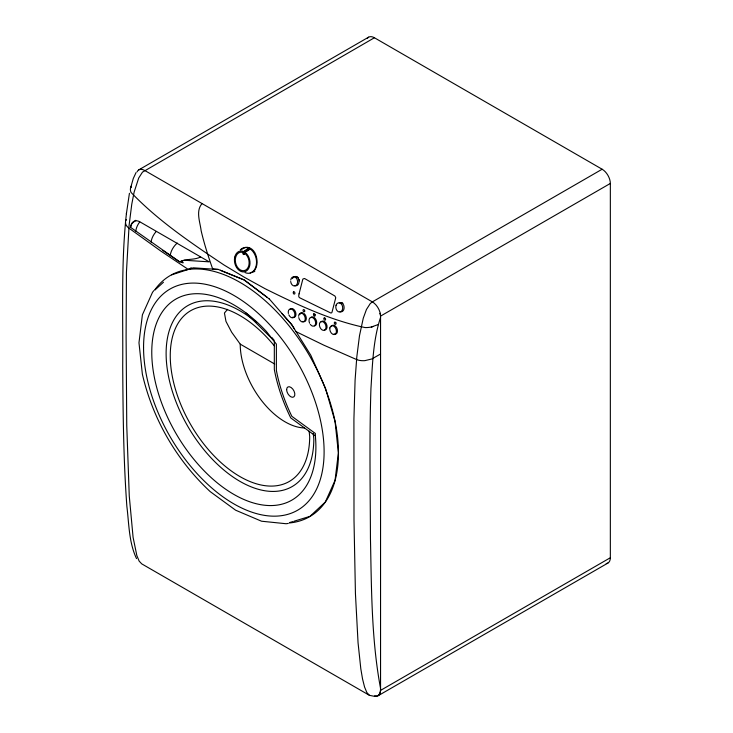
<?xml version="1.0" encoding="UTF-8"?>
<svg xmlns="http://www.w3.org/2000/svg" width="733" height="733" viewBox="0 0 733 733"><rect width="100%" height="100%" fill="white"/><g stroke="black" fill="none" stroke-linecap="round" stroke-linejoin="round"><path stroke-width="1.1" d="M125.6 221.503C121.156 269.442 123.126 317.655 122.713 365.721C123.034 412.606 123.437 459.545 126.864 506.329C129.035 523.793 128.825 542.402 136.53 558.601M126.397 213.706L129.429 193.292M125.627 221.009L126.479 212.973M243.109 253.884C244.877 257.402 244.3 246.728 243.109 253.884L243.722 252.83M243.539 253.627L244.245 254.324L244.785 252.253C254.186 247.763 249.028 246.343 243.961 251.776M200.521 257.026C194.428 260.114 187.281 258.584 181.152 261.25L183.186 262.845L179.53 261.782L130.52 227.312L131.858 223.592L135.797 220.285M162.891 250.494L179.53 261.782L184.249 260.233L209.18 261.846L139.939 221.87A11.664 7.687 68.4 0 0 135.605 220.862L134.615 221.082A11.875 7.678 66.9 0 0 131.06 224.839L130.52 227.312M378.32 324.508L371.31 327.019A12.937 5.699 -9.7 0 1 365.089 327.569C330.042 320.211 297.094 304.543 265.154 288.738L244.538 277.376L224.041 265.007C191.505 243.228 158.191 220.853 131.088 192.467A12.937 8.888 12 0 1 130.556 188.024L133.314 178.431L136.045 172.576M371.31 327.019L372.859 326.661M304.708 311.14L304.653 311.397A1.164 0.77 68.4 0 1 303.05 310.563L303.059 310.279A1.191 0.806 70.2 0 1 303.38 309.656A1.145 0.779 70.2 0 1 304.708 311.113M130.556 188.024L131.482 185.98M380.555 317.444C373.005 340.304 372.511 364.787 370.944 388.618C369.304 438.536 370.266 488.499 370.449 538.434C371.53 588.352 371.338 638.974 380.491 688.076C380.894 691.732 379.254 697.395 374.481 696.02A11.609 6.698 60 0 0 380.555 690.404L610.342 557.74L610.342 183.442A11.609 6.698 60 0 0 602.132 169.231L374.407 37.75A11.609 6.698 60 0 0 367.297 38.382M130.63 187.685L130.868 187.162M331.206 326.671L331.49 326.112A4.645 3.134 70.2 0 1 334.77 325.681A4.645 3.134 70.2 0 1 337.308 329.658L337.446 331.041A4.645 3.06 68.4 0 1 334.056 333.964M125.893 220.56L126.369 219.662M292.476 278.531L293.008 277.688M227.569 309.344L224.435 313.009L225.975 321.402L231.655 332.214L240.222 344.125A63.459 36.641 60 0 0 304.369 427.953M153.811 290.625L152.501 292.33L142.394 314.833L138.977 342.787L142.358 374.132C152.684 418.974 176.506 460.242 210.188 491.605L235.632 510.205L261.553 521.218L286.09 523.729L288.225 523.444M202.07 203.582C195.482 210.893 200.127 222.163 201.154 230.767C204.186 243.787 208.291 256.523 212.735 269.13M155.066 289.892L163.459 282.242M240.91 249.761L245.582 247.342A12.956 9.923 87.3 0 1 254.818 252.665C258.218 259.079 258.584 270.559 250.182 273.015M243.585 251.795L249.202 248.405M244.41 252.271L250.017 248.881M138.821 169.836L368.598 37.172M374.407 37.75L142.495 172.127L138.711 178.018L134.139 192.073L131.766 204.223L129.09 225.388L126.433 272.31L126.103 336.447L126.754 425.589L129.265 495.966L133.085 537.307L136.833 555.532L139.123 561.066L141.716 563.86L369.441 695.333L374.261 696.295M170.322 255.533L170.248 255.579A11.783 6.249 -56.3 0 1 177.267 243.063M191.185 267.792L188.299 269.46L160.82 251.053L128.852 228.073A11.966 7.706 6.5 0 1 125.499 222.475M602.132 169.231L372.355 301.886L370.229 303.609L366.445 309.491L363.256 318.25L359.491 335.696L356.815 356.861L355.093 380.106L353.92 419.01L354.002 520.009L355.432 593.574L358.052 642.749L360.81 668.789L362.551 679.005L364.558 687.013L366.848 692.538L369.441 695.333M380.491 314.824L380.079 313.275L380.555 316.106L380.555 690.404M380.555 316.106L610.342 183.442M380.555 354.012L371.869 358.959L364.832 360.654A11.966 6.011 -5.8 0 1 356.586 359.546L323.849 345.179L295.995 331.628M378.155 695.718L607.932 563.054M171.614 274.866L193.301 267.82L218.223 269.478M294.025 521.227L309.958 516.362L325.342 502.004L335.045 480.353L338.38 452.893L335.063 421.53L325.498 388.298L310.774 355.203L291.707 324.627L269.185 298.817M289.874 522.482L292.962 521.548M212.698 269.029L218.205 269.387L244.199 280.015L269.158 298.89M220.358 270.266L244.217 279.924L267.105 297.25M249.183 248.478L250.008 248.945M240.222 344.125L274.747 364.054M315.355 435.86L315.355 433.469L291.853 416.326L290.479 413.458A119.8 69.168 60 0 1 277.092 373.958L276.378 370.357L276.378 344.107L266.464 331.527A116.052 67.005 60 0 0 154.012 331.536A116.052 67.005 60 0 0 228.925 491.385A116.052 67.005 60 0 0 315.355 435.86L290.735 417.902A122.704 70.844 60 0 1 274.325 369.478L274.325 341.505M245.867 312.844L273.803 340.515M282.049 313.697L291.707 324.627L294.281 328.75M380.28 313.486L379.932 312.121A11.609 6.698 60 0 0 372.355 301.886L144.621 170.413A11.609 6.698 60 0 0 137.044 171.888M313.248 433.386L313.825 438.865A104.453 60.308 60 0 1 234.331 477.87A104.453 60.308 60 0 1 166.959 341.083A104.453 60.308 60 0 1 256.532 322.538M309.124 431.151L309.692 436.465A98.598 56.927 60 0 1 228.027 468.506A98.598 56.927 60 0 1 174.307 331.124A98.598 56.927 60 0 1 274.206 345.729M240.268 249.898A13.057 9.401 77.2 0 1 256.156 258.575A13.057 9.401 77.2 0 1 245.051 272.566M254.91 271.054A13.057 9.401 77.2 0 1 253.517 272.025M288.371 313.449A4.645 3.079 68.7 0 1 291.981 309.308A4.645 3.079 68.7 0 1 294.391 316.693A4.645 3.079 68.7 0 1 288.82 314.824M298.615 316.244A4.645 3.079 68.7 0 1 303.361 314.228A4.645 3.079 68.7 0 1 304.103 321.64A4.645 3.079 68.7 0 1 298.752 317.627M309.592 323.18A4.645 3.079 68.7 0 1 311.708 317.307A4.645 3.079 68.7 0 1 315.556 323.949A4.645 3.079 68.7 0 1 310.306 324.417M154.709 289.984A139.27 80.41 60 0 1 309.619 355.871A139.27 80.41 60 0 1 289.223 522.986M271.806 337.519A104.453 60.308 60 0 1 274.069 340.121M290.717 280.061A4.645 3.436 80.9 0 1 296.114 277.862A4.645 3.436 80.9 0 1 295.903 285.54A4.645 3.436 80.9 0 1 290.68 281.49M295.628 276.451A4.645 3.436 80.9 0 1 298.588 278.256M299.192 279.53A4.645 3.436 80.9 0 1 299.485 280.95M339.251 302.839A4.636 3.555 87.3 0 1 344.079 307.09L344.043 308.52A4.645 3.427 80.5 0 1 342.119 311.562L341.083 311.818A4.636 3.299 75.9 0 1 340.02 311.626M294.886 285.568A4.636 3.299 75.9 0 0 295.949 285.76L296.984 285.504A4.645 3.427 80.5 0 0 298.908 282.462L298.945 281.032A4.636 3.555 87.3 0 0 296.838 276.964A4.636 3.555 87.3 0 0 293.154 277.486M135.797 231.207A11.783 6.249 -56.3 0 1 139.728 221.925M151.099 242.192A11.783 6.249 -56.3 0 1 156.001 231.729M289.956 309.408A4.645 3.06 68.4 0 1 293.191 308.996A4.645 3.06 68.4 0 1 295.784 312.945L295.94 314.329A4.645 3.005 66.9 0 1 292.65 317.206M302.995 321.402A4.645 3.005 66.9 0 0 305.661 320.742L306.128 319.753A4.645 3.06 68.4 0 0 304.076 313.532M321.091 321.943A4.645 3.06 68.4 0 1 321.842 321.301L322.795 321.063A4.645 3.134 70.2 0 1 325.764 322.868L326.469 324.105A4.645 3.06 68.4 0 1 324.71 329.987M314.356 325.8A4.645 3.005 66.9 0 0 315.282 325.571L316.015 324.93A4.645 3.06 68.4 0 0 315.364 318.69A4.645 3.06 68.4 0 0 310.719 317.765M299.852 314.585A4.645 3.06 68.4 0 1 303.05 312.918M335.861 322.786A1.191 0.806 70.2 0 1 335.687 324.27A1.145 0.779 70.2 0 1 334.477 323.638A1.191 0.806 70.2 0 1 334.642 322.144A1.145 0.779 70.2 0 1 335.806 322.813M324.224 317.985A1.191 0.806 70.2 0 0 324.05 319.478A1.145 0.779 70.2 0 0 325.223 320.083A1.191 0.806 70.2 0 0 325.443 318.617A1.145 0.779 70.2 0 0 324.215 318.04M313.806 313.825A1.191 0.806 70.2 0 0 313.632 315.309A1.145 0.779 70.2 0 0 314.805 315.923M315.016 314.457A1.191 0.806 70.2 0 1 314.851 315.95M313.797 313.88A1.145 0.779 70.2 0 1 314.961 314.484M341.853 302.702A4.645 3.436 80.9 0 1 342.87 303.325M610.342 557.74A11.609 6.698 60 0 1 606.237 563.576M299.064 293.851L298.762 295.573A1.658 1.145 72.7 0 0 299.724 297.79L330.528 312.863A1.851 1.283 72.7 0 0 331.628 312.734L331.756 312.606A1.988 1.411 75.9 0 0 332.095 311.864L335.558 298.496A2.062 1.585 87.3 0 0 335.677 297.525L334.917 296.022L304.552 278.494L303.041 278.934A2.08 1.594 87.3 0 0 302.729 279.548L299.064 293.851M293.594 291.862L293.429 292.009A1.219 0.843 72.7 0 0 293.273 293.09L293.521 293.64A1.136 0.788 72.7 0 0 294.345 294.07L294.712 293.832A1.219 0.843 72.7 0 0 294.858 292.76L294.62 292.21A1.136 0.788 72.7 0 0 293.786 291.78L293.594 291.862M234.734 257.146A10.574 7.614 77.2 0 0 244.071 271.861A10.574 7.614 77.2 0 0 247.836 255.377A10.574 7.614 77.2 0 0 234.734 257.146M235.568 257.622A9.401 6.771 77.2 0 0 243.869 270.706A9.401 6.771 77.2 0 0 247.213 256.046A9.401 6.771 77.2 0 0 235.568 257.622M319.478 323.739A4.645 3.079 68.7 0 0 323.656 330.4A4.645 3.079 68.7 0 0 324.994 323.656A4.645 3.079 68.7 0 0 319.478 323.739M329.859 327.917A4.645 3.079 68.7 0 0 334.046 334.569A4.645 3.079 68.7 0 0 335.375 327.834A4.645 3.079 68.7 0 0 329.859 327.917M143.558 347.515A127.661 73.703 60 0 0 278.971 515.959A127.661 73.703 60 0 0 278.971 335.421A127.661 73.703 60 0 0 143.558 347.515M286.64 389.626A5.8 3.353 60 0 0 292.788 397.277A5.8 3.353 60 0 0 292.788 389.076A5.8 3.353 60 0 0 286.64 389.626M336.062 305.221A4.645 3.436 80.9 0 0 339.672 312.047A4.645 3.436 80.9 0 0 342.027 305.02A4.645 3.436 80.9 0 0 336.062 305.221"/></g></svg>
